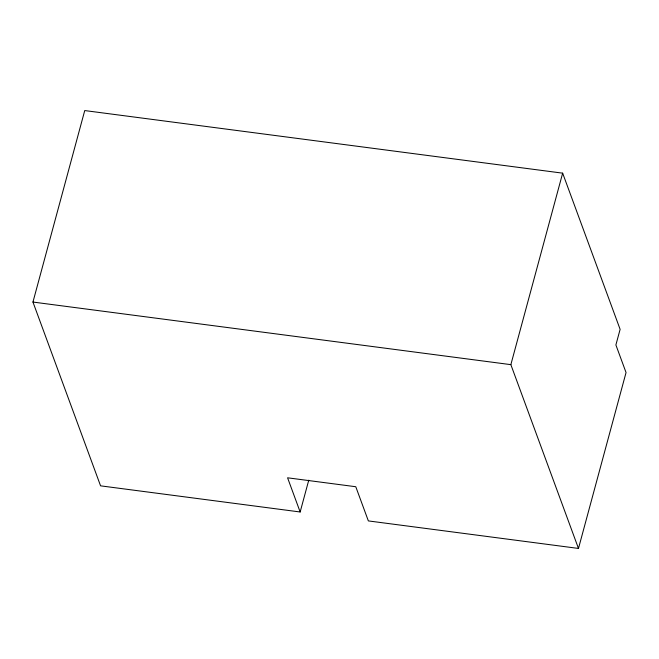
<?xml version="1.0" encoding="UTF-8"?>
<svg xmlns="http://www.w3.org/2000/svg" width="659" height="659" viewBox="0 0 659 659"><rect width="100%" height="100%" fill="white"/><g stroke="black" fill="none" stroke-linecap="round" stroke-linejoin="round"><path stroke-width="0.99" d="M32.95 302.053L84.739 110.564L562.654 173.16L620.119 329.343L615.893 344.954L626.05 372.549L578.478 548.436L368.356 520.915L355.778 486.729L287.579 477.8L300.158 511.985L100.572 485.84L32.95 302.053L510.857 364.649L578.478 548.436M300.158 511.985L308.758 480.18M510.857 364.649L562.654 173.16"/></g></svg>
